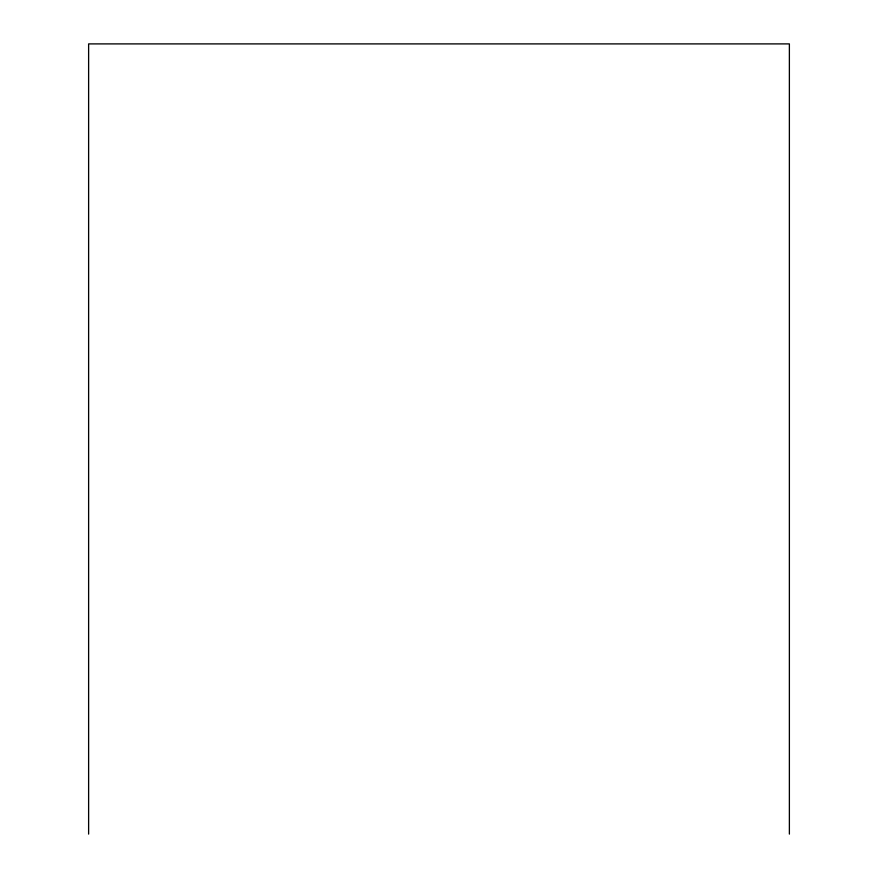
<?xml version="1.0" encoding="UTF-8"?>
<svg xmlns="http://www.w3.org/2000/svg" width="878" height="878" viewBox="0 0 878 878"><rect width="100%" height="100%" fill="white"/><g stroke="black" fill="none" stroke-linecap="round" stroke-linejoin="round"><path stroke-width="1.32" d="M789.377 834.1L789.377 43.9L88.623 43.9L88.623 834.1"/></g></svg>
